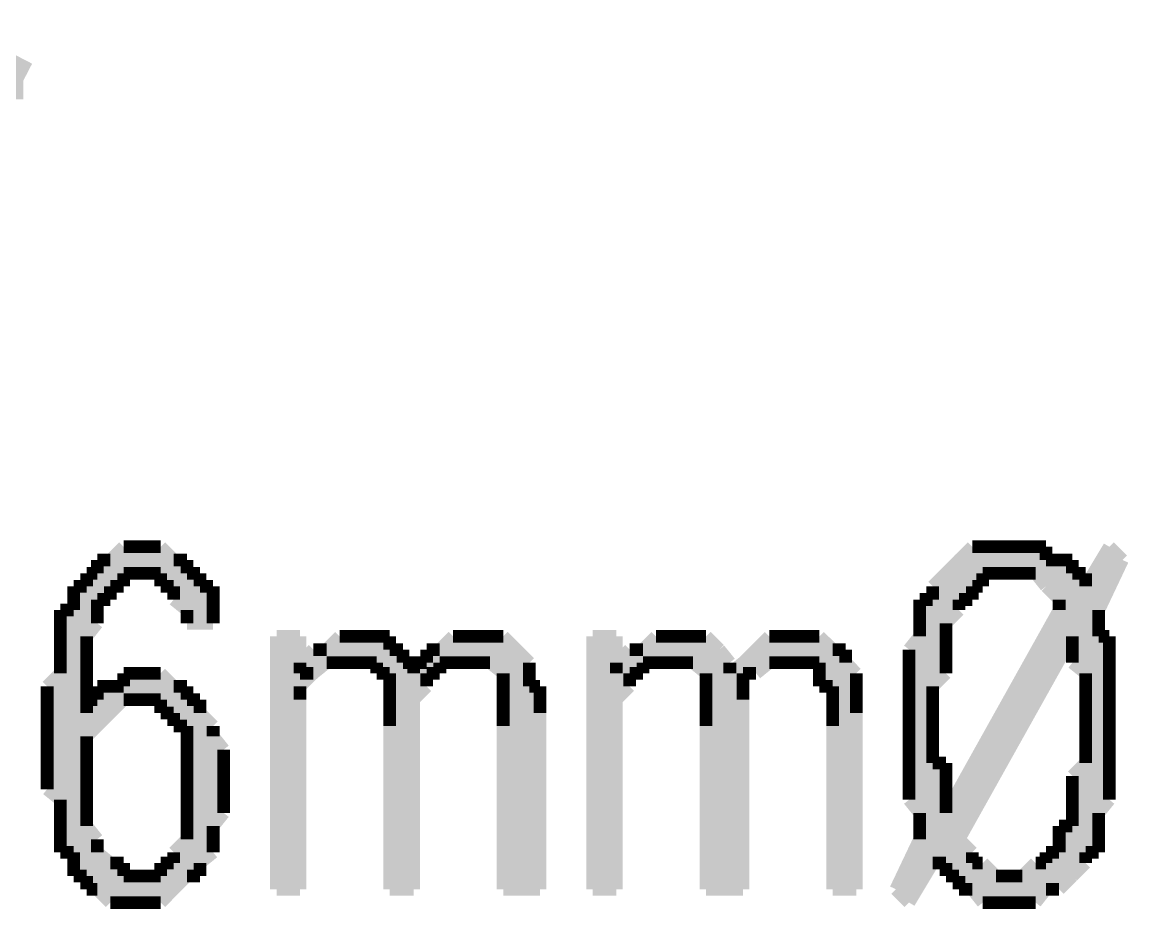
# Model space of a CAD drawing. Header units: millimetres. Extents: x 5 to 350, y 3 to 213.
# Drawn here: x 83.99 to 91.39, y 115.02 to 120.95 of the extents above; entities that cross this region are included whole.
import ezdxf

# ---------------------------------------------------------------- set-up
doc = ezdxf.new("R2010")
doc.units = ezdxf.units.MM
doc.layers.add('H', color=251, linetype='Continuous')
doc.layers.add('P', color=255, linetype='Continuous')

msp = doc.modelspace()

# ---------------------------------------------------------------- hatches: boundary and pattern name
at = {"layer": 'H', "linetype": 'Continuous'}
for points in [[(85.09, 116.928), (85.09, 117.016), (85.002, 117.087), (85.002, 117.175), (84.914, 117.175), (84.914, 117.263), (84.49, 117.263), (84.49, 117.352), (84.578, 117.352), (84.667, 117.44), (84.914, 117.44), (85.002, 117.352), (85.09, 117.352), (85.09, 117.263), (85.178, 117.263), (85.178, 117.175), (85.266, 117.175), (85.266, 116.928), (85.09, 116.928)], [(89.923, 115.058), (89.835, 115.147), (89.994, 115.482), (89.994, 115.658), (90.17, 115.658), (90.928, 117.016), (90.928, 117.087), (90.84, 117.175), (91.105, 117.175), (91.264, 117.44), (91.352, 117.352), (91.193, 117.016), (91.193, 116.84), (91.017, 116.84), (90.258, 115.482), (90.346, 115.394), (90.346, 115.323), (90.082, 115.323), (89.923, 115.058)], [(89.994, 115.658), (89.923, 115.746), (89.923, 116.752), (89.994, 116.84), (89.994, 117.087), (90.082, 117.087), (90.082, 117.175), (90.346, 117.44), (90.84, 117.44), (90.84, 117.352), (91.017, 117.352), (91.017, 117.263), (90.417, 117.263), (90.417, 117.175), (90.346, 117.175), (90.346, 117.087), (90.258, 117.087), (90.258, 117.016), (90.17, 116.928), (90.17, 116.593), (90.082, 116.505), (90.082, 115.993), (90.17, 115.993), (90.17, 115.658), (89.994, 115.658)], [(84.578, 115.058), (84.49, 115.147), (84.42, 115.147), (84.42, 115.235), (84.332, 115.235), (84.332, 115.394), (84.243, 115.394), (84.243, 115.746), (84.155, 115.817), (84.155, 116.505), (84.243, 116.593), (84.243, 117.016), (84.332, 117.016), (84.332, 117.175), (84.42, 117.175), (84.42, 117.263), (84.667, 117.263), (84.667, 117.175), (84.578, 117.175), (84.578, 117.087), (84.49, 117.087), (84.49, 116.928), (84.42, 116.84), (84.42, 116.328), (84.578, 116.328), (84.42, 116.17), (84.42, 115.57), (84.49, 115.482), (84.49, 115.394), (84.578, 115.323), (84.667, 115.323), (84.667, 115.235), (85.09, 115.235), (84.914, 115.058), (84.578, 115.058)], [(90.84, 117.175), (90.77, 117.263), (91.105, 117.263), (91.105, 117.175), (90.84, 117.175)], [(85.69, 115.147), (85.69, 116.84), (85.848, 116.84), (85.848, 116.593), (85.937, 116.593), (85.848, 116.505), (85.848, 115.147), (85.69, 115.147)], [(85.848, 116.593), (85.848, 116.664), (85.937, 116.752), (86.025, 116.752), (86.113, 116.84), (86.448, 116.84), (86.448, 116.752), (86.536, 116.752), (86.536, 116.664), (86.025, 116.664), (85.937, 116.593), (85.848, 116.593)], [(87.207, 115.147), (87.207, 116.593), (87.118, 116.664), (86.695, 116.664), (86.695, 116.752), (86.783, 116.752), (86.872, 116.84), (87.207, 116.84), (87.383, 116.664), (87.383, 116.505), (87.454, 116.505), (87.454, 115.147), (87.207, 115.147)], [(87.806, 115.147), (87.806, 116.84), (87.965, 116.84), (87.965, 116.593), (88.053, 116.593), (88.053, 116.505), (87.965, 116.417), (87.965, 115.147), (87.806, 115.147)], [(87.965, 116.593), (87.965, 116.664), (88.053, 116.752), (88.142, 116.752), (88.23, 116.84), (88.565, 116.84), (88.724, 116.664), (88.142, 116.664), (88.142, 116.593), (87.965, 116.593)], [(89.412, 115.147), (89.412, 116.505), (89.323, 116.505), (89.323, 116.664), (88.812, 116.664), (88.988, 116.84), (89.323, 116.84), (89.412, 116.752), (89.5, 116.752), (89.5, 116.664), (89.57, 116.593), (89.57, 115.147), (89.412, 115.147)], [(90.417, 115.058), (90.346, 115.147), (90.258, 115.147), (90.258, 115.235), (90.682, 115.235), (90.77, 115.323), (90.84, 115.323), (90.84, 115.394), (90.928, 115.394), (90.928, 115.57), (91.017, 115.57), (91.017, 115.905), (91.105, 115.993), (91.105, 116.593), (91.017, 116.664), (91.017, 116.84), (91.264, 116.84), (91.264, 115.746), (91.193, 115.658), (91.193, 115.394), (91.105, 115.394), (91.105, 115.323), (90.928, 115.147), (90.84, 115.147), (90.77, 115.058), (90.417, 115.058)], [(86.448, 115.147), (86.448, 116.593), (86.36, 116.593), (86.36, 116.664), (86.607, 116.664), (86.607, 116.593), (86.695, 116.593), (86.695, 116.505), (86.607, 116.417), (86.607, 115.147), (86.448, 115.147)], [(86.607, 116.593), (86.607, 116.664), (86.783, 116.664), (86.783, 116.593), (86.607, 116.593)], [(88.565, 115.147), (88.565, 116.593), (88.477, 116.664), (88.724, 116.664), (88.724, 116.593), (88.812, 116.593), (88.812, 115.147), (88.565, 115.147)], [(88.724, 116.593), (88.812, 116.664), (88.988, 116.664), (88.9, 116.593), (88.724, 116.593)], [(84.914, 115.235), (84.914, 115.323), (85.002, 115.323), (85.002, 115.394), (85.09, 115.482), (85.09, 116.24), (85.002, 116.24), (85.002, 116.328), (84.914, 116.328), (84.914, 116.417), (84.49, 116.417), (84.49, 116.505), (84.667, 116.505), (84.667, 116.593), (84.914, 116.593), (85.002, 116.505), (85.09, 116.505), (85.09, 116.417), (85.178, 116.417), (85.178, 116.328), (85.266, 116.24), (85.266, 116.17), (85.337, 116.082), (85.337, 115.658), (85.266, 115.57), (85.266, 115.394), (85.178, 115.323), (85.178, 115.235), (84.914, 115.235)], [(84.42, 116.328), (84.42, 116.417), (84.667, 116.417), (84.578, 116.328), (84.42, 116.328)], [(90.17, 115.235), (90.17, 115.323), (90.417, 115.323), (90.505, 115.235), (90.17, 115.235)]]:
    msp.add_hatch(color=256, dxfattribs=at).paths.add_polyline_path(points)

# ---------------------------------------------------------------- linework, layer by layer
at = {"layer": 'P'}
for points, const_width in [([(83.996, 120.562), (83.485, 120.826)], 0.254), ([(82.885, 120.562), (83.996, 120.562)], 0.254), ([(84.667, 117.44), (84.578, 117.352)], 0.085), ([(84.755, 117.44), (84.667, 117.44)], 0.085), ([(84.843, 117.44), (84.755, 117.44)], 0.085), ([(84.914, 117.44), (84.843, 117.44)], 0.085), ([(85.002, 117.352), (84.914, 117.44)], 0.085), ([(90.346, 117.44), (90.258, 117.352)], 0.085), ([(90.417, 117.44), (90.346, 117.44)], 0.085), ([(90.505, 117.44), (90.417, 117.44)], 0.085), ([(90.593, 117.44), (90.505, 117.44)], 0.085), ([(90.682, 117.44), (90.593, 117.44)], 0.085), ([(90.77, 117.44), (90.682, 117.44)], 0.085), ([(90.84, 117.44), (90.77, 117.44)], 0.085), ([(90.84, 117.352), (90.84, 117.44)], 0.085), ([(91.264, 117.44), (91.105, 117.175)], 0.085), ([(91.352, 117.352), (91.264, 117.44)], 0.085), ([(84.578, 117.352), (84.49, 117.352)], 0.085), ([(84.49, 117.352), (84.49, 117.263)], 0.085), ([(85.09, 117.352), (85.002, 117.352)], 0.085), ([(85.09, 117.263), (85.09, 117.352)], 0.085), ([(90.258, 117.352), (90.17, 117.263)], 0.085), ([(90.928, 117.352), (90.84, 117.352)], 0.085), ([(91.017, 117.352), (90.928, 117.352)], 0.085), ([(91.017, 117.263), (91.017, 117.352)], 0.085), ([(91.193, 117.016), (91.352, 117.352)], 0.085), ([(84.42, 117.263), (84.42, 117.175)], 0.085), ([(84.843, 117.263), (84.42, 117.263)], 0.085), ([(84.49, 117.263), (84.42, 117.263)], 0.085), ([(84.42, 117.263), (84.843, 117.263)], 0.085), ([(84.667, 117.175), (84.667, 117.263)], 0.085), ([(84.667, 117.263), (84.755, 117.263)], 0.085), ([(84.755, 117.263), (84.843, 117.263)], 0.085), ([(84.843, 117.263), (84.914, 117.263)], 0.085), ([(84.914, 117.263), (84.914, 117.175)], 0.085), ([(85.178, 117.263), (85.09, 117.263)], 0.085), ([(85.178, 117.175), (85.178, 117.263)], 0.085), ([(90.17, 117.263), (90.082, 117.175)], 0.085), ([(90.417, 117.175), (90.417, 117.263)], 0.085), ([(90.417, 117.263), (90.505, 117.263)], 0.085), ([(90.505, 117.263), (90.593, 117.263)], 0.085), ([(91.017, 117.263), (90.593, 117.263)], 0.085), ([(90.593, 117.263), (90.682, 117.263)], 0.085), ([(90.593, 117.263), (91.017, 117.263)], 0.085), ([(90.682, 117.263), (90.77, 117.263)], 0.085), ([(90.77, 117.263), (90.84, 117.175)], 0.085), ([(91.105, 117.263), (91.017, 117.263)], 0.085), ([(91.105, 117.175), (91.105, 117.263)], 0.085), ([(84.42, 117.175), (84.332, 117.175)], 0.085), ([(84.332, 117.175), (84.332, 117.087)], 0.085), ([(84.578, 117.087), (84.578, 117.175)], 0.085), ([(84.578, 117.175), (84.667, 117.175)], 0.085), ([(84.914, 117.175), (85.002, 117.175)], 0.085), ([(85.002, 117.175), (85.002, 117.087)], 0.085), ([(85.266, 117.175), (85.178, 117.175)], 0.085), ([(85.266, 117.087), (85.266, 117.175)], 0.085), ([(90.082, 117.175), (90.082, 117.087)], 0.085), ([(90.346, 117.087), (90.346, 117.175)], 0.085), ([(90.346, 117.175), (90.417, 117.175)], 0.085), ([(90.84, 117.175), (91.105, 117.175)], 0.085), ([(91.105, 117.175), (90.84, 117.175)], 0.085), ([(90.84, 117.175), (90.928, 117.087)], 0.085), ([(84.332, 117.087), (84.332, 117.016)], 0.085), ([(84.49, 117.016), (84.49, 117.087)], 0.085), ([(84.49, 117.087), (84.578, 117.087)], 0.085), ([(85.002, 117.087), (85.09, 117.016)], 0.085), ([(85.266, 117.016), (85.266, 117.087)], 0.085), ([(90.082, 117.087), (89.994, 117.087)], 0.085), ([(89.994, 117.087), (89.994, 117.016)], 0.085), ([(90.258, 117.016), (90.258, 117.087)], 0.085), ([(90.258, 117.087), (90.346, 117.087)], 0.085), ([(90.928, 117.087), (90.928, 117.016)], 0.085), ([(84.332, 117.016), (84.243, 117.016)], 0.085), ([(84.243, 117.016), (84.243, 116.928)], 0.085), ([(84.49, 116.928), (84.49, 117.016)], 0.085), ([(85.09, 117.016), (85.09, 116.928)], 0.085), ([(85.266, 116.928), (85.266, 117.016)], 0.085), ([(89.994, 117.016), (89.994, 116.928)], 0.085), ([(90.928, 117.016), (90.17, 115.658)], 0.085), ([(90.17, 116.928), (90.258, 117.016)], 0.085), ([(91.193, 116.928), (91.193, 117.016)], 0.085), ([(84.243, 116.928), (84.243, 116.84)], 0.085), ([(84.42, 116.84), (84.49, 116.928)], 0.085), ([(85.09, 116.928), (85.266, 116.928)], 0.085), ([(89.994, 116.928), (89.994, 116.84)], 0.085), ([(90.17, 116.84), (90.17, 116.928)], 0.085), ([(91.193, 116.84), (91.193, 116.928)], 0.085), ([(84.243, 116.84), (84.243, 116.752)], 0.085), ([(84.42, 116.752), (84.42, 116.84)], 0.085), ([(85.848, 116.84), (85.69, 116.84)], 0.085), ([(85.69, 116.84), (85.69, 115.147)], 0.085), ([(85.848, 116.593), (85.848, 116.84)], 0.085), ([(86.113, 116.84), (86.025, 116.752)], 0.085), ([(86.184, 116.84), (86.113, 116.84)], 0.085), ([(86.272, 116.84), (86.184, 116.84)], 0.085), ([(86.36, 116.84), (86.272, 116.84)], 0.085), ([(86.272, 116.84), (86.272, 116.84)], 0.085), ([(86.448, 116.84), (86.36, 116.84)], 0.085), ([(86.448, 116.752), (86.448, 116.84)], 0.085), ([(86.872, 116.84), (86.783, 116.752)], 0.085), ([(86.96, 116.84), (86.872, 116.84)], 0.085), ([(87.03, 116.84), (86.96, 116.84)], 0.085), ([(87.118, 116.84), (87.03, 116.84)], 0.085), ([(87.207, 116.84), (87.118, 116.84)], 0.085), ([(87.295, 116.752), (87.207, 116.84)], 0.085), ([(87.965, 116.84), (87.806, 116.84)], 0.085), ([(87.806, 116.84), (87.806, 115.147)], 0.085), ([(87.965, 116.593), (87.965, 116.84)], 0.085), ([(88.23, 116.84), (88.142, 116.752)], 0.085), ([(88.3, 116.84), (88.23, 116.84)], 0.085), ([(88.388, 116.84), (88.3, 116.84)], 0.085), ([(88.477, 116.84), (88.388, 116.84)], 0.085), ([(88.565, 116.84), (88.477, 116.84)], 0.085), ([(88.477, 116.84), (88.477, 116.84)], 0.085), ([(88.653, 116.752), (88.565, 116.84)], 0.085), ([(88.988, 116.84), (88.9, 116.752)], 0.085), ([(89.076, 116.84), (88.988, 116.84)], 0.085), ([(89.147, 116.84), (89.076, 116.84)], 0.085), ([(89.235, 116.84), (89.147, 116.84)], 0.085), ([(89.323, 116.84), (89.235, 116.84)], 0.085), ([(89.412, 116.752), (89.323, 116.84)], 0.085), ([(89.994, 116.84), (89.923, 116.752)], 0.085), ([(90.17, 116.752), (90.17, 116.84)], 0.085), ([(90.258, 115.482), (91.017, 116.84)], 0.085), ([(91.193, 116.84), (91.017, 116.84)], 0.085), ([(91.017, 116.84), (91.017, 116.752)], 0.085), ([(91.017, 116.84), (91.193, 116.84)], 0.085), ([(91.264, 116.84), (91.193, 116.84)], 0.085), ([(91.264, 116.752), (91.264, 116.84)], 0.085), ([(84.243, 116.752), (84.243, 116.664)], 0.085), ([(84.42, 116.664), (84.42, 116.752)], 0.085), ([(85.937, 116.752), (85.848, 116.664)], 0.085), ([(86.025, 116.752), (85.937, 116.752)], 0.085), ([(86.536, 116.752), (86.448, 116.752)], 0.085), ([(86.536, 116.664), (86.536, 116.752)], 0.085), ([(86.783, 116.752), (86.695, 116.752)], 0.085), ([(86.695, 116.752), (86.695, 116.664)], 0.085), ([(87.383, 116.664), (87.295, 116.752)], 0.085), ([(88.053, 116.752), (87.965, 116.664)], 0.085), ([(88.142, 116.752), (88.053, 116.752)], 0.085), ([(88.724, 116.664), (88.653, 116.752)], 0.085), ([(88.9, 116.752), (88.812, 116.664)], 0.085), ([(89.5, 116.752), (89.412, 116.752)], 0.085), ([(89.5, 116.664), (89.5, 116.752)], 0.085), ([(89.923, 116.752), (89.923, 116.664)], 0.085), ([(90.17, 116.664), (90.17, 116.752)], 0.085), ([(91.017, 116.752), (91.017, 116.664)], 0.085), ([(91.264, 116.664), (91.264, 116.752)], 0.085), ([(84.243, 116.664), (84.243, 116.593)], 0.085), ([(84.42, 116.593), (84.42, 116.664)], 0.085), ([(85.848, 116.664), (85.848, 116.593)], 0.085), ([(85.937, 116.593), (86.025, 116.664)], 0.085), ([(86.025, 116.664), (86.113, 116.664)], 0.085), ([(86.113, 116.664), (86.184, 116.664)], 0.085), ([(86.536, 116.664), (86.184, 116.664)], 0.085), ([(86.184, 116.664), (86.272, 116.664)], 0.085), ([(86.184, 116.664), (86.536, 116.664)], 0.085), ([(86.272, 116.664), (86.36, 116.664)], 0.085), ([(86.36, 116.664), (86.36, 116.593)], 0.085), ([(86.607, 116.664), (86.536, 116.664)], 0.085), ([(86.607, 116.593), (86.607, 116.664)], 0.085), ([(86.695, 116.664), (86.607, 116.664)], 0.085), ([(86.607, 116.664), (86.607, 116.593)], 0.085), ([(86.96, 116.664), (86.695, 116.664)], 0.085), ([(86.695, 116.664), (86.96, 116.664)], 0.085), ([(86.783, 116.593), (86.783, 116.664)], 0.085), ([(86.783, 116.664), (86.872, 116.664)], 0.085), ([(86.872, 116.664), (86.96, 116.664)], 0.085), ([(86.96, 116.664), (86.96, 116.664)], 0.085), ([(86.96, 116.664), (87.03, 116.664)], 0.085), ([(87.03, 116.664), (87.118, 116.664)], 0.085), ([(87.118, 116.664), (87.207, 116.593)], 0.085), ([(87.383, 116.593), (87.383, 116.664)], 0.085), ([(87.965, 116.664), (87.965, 116.593)], 0.085), ([(88.142, 116.593), (88.142, 116.664)], 0.085), ([(88.142, 116.664), (88.23, 116.664)], 0.085), ([(88.23, 116.664), (88.3, 116.664)], 0.085), ([(88.724, 116.664), (88.3, 116.664)], 0.085), ([(88.3, 116.664), (88.388, 116.664)], 0.085), ([(88.3, 116.664), (88.724, 116.664)], 0.085), ([(88.388, 116.664), (88.477, 116.664)], 0.085), ([(88.477, 116.664), (88.565, 116.593)], 0.085), ([(88.724, 116.593), (88.724, 116.664)], 0.085), ([(88.724, 116.664), (88.724, 116.664)], 0.085), ([(88.812, 116.664), (88.724, 116.593)], 0.085), ([(89.147, 116.664), (88.812, 116.664)], 0.085), ([(88.812, 116.664), (89.147, 116.664)], 0.085), ([(88.9, 116.593), (88.988, 116.664)], 0.085), ([(88.988, 116.664), (89.076, 116.664)], 0.085), ([(89.076, 116.664), (89.147, 116.664)], 0.085), ([(89.147, 116.664), (89.235, 116.664)], 0.085), ([(89.235, 116.664), (89.323, 116.664)], 0.085), ([(89.323, 116.664), (89.323, 116.593)], 0.085), ([(89.57, 116.593), (89.5, 116.664)], 0.085), ([(89.923, 116.664), (89.923, 116.593)], 0.085), ([(90.17, 116.593), (90.17, 116.664)], 0.085), ([(91.017, 116.664), (91.105, 116.593)], 0.085), ([(91.264, 116.593), (91.264, 116.664)], 0.085), ([(84.243, 116.593), (84.155, 116.505)], 0.085), ([(84.42, 116.505), (84.42, 116.593)], 0.085), ([(84.755, 116.593), (84.667, 116.593)], 0.085), ([(84.667, 116.593), (84.667, 116.505)], 0.085), ([(84.843, 116.593), (84.755, 116.593)], 0.085), ([(84.914, 116.593), (84.843, 116.593)], 0.085), ([(85.002, 116.505), (84.914, 116.593)], 0.085), ([(85.848, 116.505), (85.937, 116.593)], 0.085), ([(85.937, 116.593), (85.848, 116.593)], 0.085), ([(85.848, 116.593), (85.937, 116.593)], 0.085), ([(86.36, 116.593), (86.448, 116.593)], 0.085), ([(86.448, 116.593), (86.448, 116.505)], 0.085), ([(86.783, 116.593), (86.607, 116.593)], 0.085), ([(86.607, 116.593), (86.783, 116.593)], 0.085), ([(86.695, 116.505), (86.695, 116.593)], 0.085), ([(86.695, 116.593), (86.783, 116.593)], 0.085), ([(87.207, 116.593), (87.207, 116.505)], 0.085), ([(87.383, 116.505), (87.383, 116.593)], 0.085), ([(88.142, 116.593), (87.965, 116.593)], 0.085), ([(87.965, 116.593), (88.142, 116.593)], 0.085), ([(88.053, 116.505), (88.053, 116.593)], 0.085), ([(88.053, 116.593), (88.142, 116.593)], 0.085), ([(88.565, 116.593), (88.565, 116.505)], 0.085), ([(88.9, 116.593), (88.724, 116.593)], 0.085), ([(88.724, 116.593), (88.9, 116.593)], 0.085), ([(88.812, 116.505), (88.812, 116.593)], 0.085), ([(88.812, 116.593), (88.9, 116.593)], 0.085), ([(89.323, 116.593), (89.323, 116.505)], 0.085), ([(89.57, 116.505), (89.57, 116.593)], 0.085), ([(89.923, 116.593), (89.923, 116.505)], 0.085), ([(90.082, 116.505), (90.17, 116.593)], 0.085), ([(91.105, 116.593), (91.105, 116.505)], 0.085), ([(91.264, 116.505), (91.264, 116.593)], 0.085), ([(84.155, 116.505), (84.155, 116.417)], 0.085), ([(84.42, 116.417), (84.42, 116.505)], 0.085), ([(84.578, 116.505), (84.49, 116.505)], 0.085), ([(84.49, 116.505), (84.49, 116.417)], 0.085), ([(84.667, 116.505), (84.578, 116.505)], 0.085), ([(85.09, 116.505), (85.002, 116.505)], 0.085), ([(85.09, 116.417), (85.09, 116.505)], 0.085), ([(85.848, 116.417), (85.848, 116.505)], 0.085), ([(86.448, 116.505), (86.448, 116.417)], 0.085), ([(86.607, 116.417), (86.695, 116.505)], 0.085), ([(87.207, 116.505), (87.207, 116.417)], 0.085), ([(87.454, 116.505), (87.383, 116.505)], 0.085), ([(87.454, 116.417), (87.454, 116.505)], 0.085), ([(87.965, 116.417), (88.053, 116.505)], 0.085), ([(88.565, 116.505), (88.565, 116.417)], 0.085), ([(88.812, 116.417), (88.812, 116.505)], 0.085), ([(89.323, 116.505), (89.412, 116.505)], 0.085), ([(89.412, 116.505), (89.412, 116.417)], 0.085), ([(89.57, 116.417), (89.57, 116.505)], 0.085), ([(89.923, 116.505), (89.923, 116.417)], 0.085), ([(90.082, 116.417), (90.082, 116.505)], 0.085), ([(91.105, 116.505), (91.105, 116.417)], 0.085), ([(91.264, 116.417), (91.264, 116.505)], 0.085), ([(84.155, 116.417), (84.155, 116.328)], 0.085), ([(84.49, 116.417), (84.42, 116.417)], 0.085), ([(84.42, 116.417), (84.42, 116.328)], 0.085), ([(84.42, 116.328), (84.42, 116.417)], 0.085), ([(84.755, 116.417), (84.49, 116.417)], 0.085), ([(84.49, 116.417), (84.755, 116.417)], 0.085), ([(84.578, 116.328), (84.667, 116.417)], 0.085), ([(84.667, 116.417), (84.755, 116.417)], 0.085), ([(84.755, 116.417), (84.843, 116.417)], 0.085), ([(84.843, 116.417), (84.914, 116.417)], 0.085), ([(84.914, 116.417), (84.914, 116.328)], 0.085), ([(85.178, 116.417), (85.09, 116.417)], 0.085), ([(85.178, 116.328), (85.178, 116.417)], 0.085), ([(85.848, 115.147), (85.848, 116.417)], 0.085), ([(86.448, 116.417), (86.448, 116.328)], 0.085), ([(86.607, 115.147), (86.607, 116.417)], 0.085), ([(87.207, 116.417), (87.207, 116.328)], 0.085), ([(87.454, 116.328), (87.454, 116.417)], 0.085), ([(87.965, 115.147), (87.965, 116.417)], 0.085), ([(88.565, 116.417), (88.565, 116.328)], 0.085), ([(88.812, 115.147), (88.812, 116.417)], 0.085), ([(89.412, 116.417), (89.412, 116.328)], 0.085), ([(89.57, 116.328), (89.57, 116.417)], 0.085), ([(89.923, 116.417), (89.923, 116.328)], 0.085), ([(90.082, 116.328), (90.082, 116.417)], 0.085), ([(91.105, 116.417), (91.105, 116.328)], 0.085), ([(91.264, 116.328), (91.264, 116.417)], 0.085), ([(84.155, 116.328), (84.155, 116.24)], 0.085), ([(84.42, 116.328), (84.578, 116.328)], 0.085), ([(84.578, 116.328), (84.42, 116.328)], 0.085), ([(84.49, 116.24), (84.578, 116.328)], 0.085), ([(84.914, 116.328), (85.002, 116.328)], 0.085), ([(85.002, 116.328), (85.002, 116.24)], 0.085), ([(85.266, 116.24), (85.178, 116.328)], 0.085), ([(86.448, 116.328), (86.448, 116.24)], 0.085), ([(87.207, 116.328), (87.207, 116.24)], 0.085), ([(87.454, 115.147), (87.454, 116.328)], 0.085), ([(88.565, 116.328), (88.565, 116.24)], 0.085), ([(89.412, 116.328), (89.412, 116.24)], 0.085), ([(89.57, 115.147), (89.57, 116.328)], 0.085), ([(89.923, 116.328), (89.923, 116.24)], 0.085), ([(90.082, 116.24), (90.082, 116.328)], 0.085), ([(91.105, 116.328), (91.105, 116.24)], 0.085), ([(91.264, 116.24), (91.264, 116.328)], 0.085), ([(84.155, 116.24), (84.155, 116.17)], 0.085), ([(84.42, 116.17), (84.49, 116.24)], 0.085), ([(85.002, 116.24), (85.09, 116.24)], 0.085), ([(85.09, 116.24), (85.09, 116.17)], 0.085), ([(85.266, 116.17), (85.266, 116.24)], 0.085), ([(86.448, 116.24), (86.448, 115.147)], 0.085), ([(87.207, 116.24), (87.207, 115.147)], 0.085), ([(88.565, 116.24), (88.565, 115.147)], 0.085), ([(89.412, 116.24), (89.412, 115.147)], 0.085), ([(89.923, 116.24), (89.923, 116.17)], 0.085), ([(90.082, 116.17), (90.082, 116.24)], 0.085), ([(91.105, 116.24), (91.105, 116.17)], 0.085), ([(91.264, 116.17), (91.264, 116.24)], 0.085), ([(84.155, 116.17), (84.155, 116.082)], 0.085), ([(84.42, 116.082), (84.42, 116.17)], 0.085), ([(85.09, 116.17), (85.09, 116.082)], 0.085), ([(85.337, 116.082), (85.266, 116.17)], 0.085), ([(89.923, 116.17), (89.923, 116.082)], 0.085), ([(90.082, 116.082), (90.082, 116.17)], 0.085), ([(91.105, 116.17), (91.105, 116.082)], 0.085), ([(91.264, 116.082), (91.264, 116.17)], 0.085), ([(84.155, 116.082), (84.155, 115.993)], 0.085), ([(84.42, 115.993), (84.42, 116.082)], 0.085), ([(85.09, 116.082), (85.09, 115.993)], 0.085), ([(85.337, 115.993), (85.337, 116.082)], 0.085), ([(89.923, 116.082), (89.923, 115.993)], 0.085), ([(90.082, 115.993), (90.082, 116.082)], 0.085), ([(91.105, 116.082), (91.105, 115.993)], 0.085), ([(91.264, 115.993), (91.264, 116.082)], 0.085), ([(84.155, 115.993), (84.155, 115.905)], 0.085), ([(84.42, 115.905), (84.42, 115.993)], 0.085), ([(85.09, 115.993), (85.09, 115.905)], 0.085), ([(85.337, 115.905), (85.337, 115.993)], 0.085), ([(89.923, 115.993), (89.923, 115.905)], 0.085), ([(90.17, 115.993), (90.082, 115.993)], 0.085), ([(90.17, 115.905), (90.17, 115.993)], 0.085), ([(91.105, 115.993), (91.017, 115.905)], 0.085), ([(91.264, 115.905), (91.264, 115.993)], 0.085), ([(84.155, 115.905), (84.155, 115.817)], 0.085), ([(84.42, 115.817), (84.42, 115.905)], 0.085), ([(85.09, 115.905), (85.09, 115.817)], 0.085), ([(85.337, 115.817), (85.337, 115.905)], 0.085), ([(89.923, 115.905), (89.923, 115.817)], 0.085), ([(90.17, 115.817), (90.17, 115.905)], 0.085), ([(91.017, 115.905), (91.017, 115.817)], 0.085), ([(91.264, 115.817), (91.264, 115.905)], 0.085), ([(84.155, 115.817), (84.243, 115.746)], 0.085), ([(84.42, 115.746), (84.42, 115.817)], 0.085), ([(85.09, 115.817), (85.09, 115.746)], 0.085), ([(85.337, 115.746), (85.337, 115.817)], 0.085), ([(89.923, 115.817), (89.923, 115.746)], 0.085), ([(90.17, 115.746), (90.17, 115.817)], 0.085), ([(91.017, 115.817), (91.017, 115.746)], 0.085), ([(91.264, 115.746), (91.264, 115.817)], 0.085), ([(84.243, 115.746), (84.243, 115.658)], 0.085), ([(84.42, 115.658), (84.42, 115.746)], 0.085), ([(85.09, 115.746), (85.09, 115.658)], 0.085), ([(85.337, 115.658), (85.337, 115.746)], 0.085), ([(89.923, 115.746), (89.994, 115.658)], 0.085), ([(90.17, 115.658), (90.17, 115.746)], 0.085), ([(91.017, 115.746), (91.017, 115.658)], 0.085), ([(91.193, 115.658), (91.264, 115.746)], 0.085), ([(84.243, 115.658), (84.243, 115.57)], 0.085), ([(84.42, 115.57), (84.42, 115.658)], 0.085), ([(85.09, 115.658), (85.09, 115.57)], 0.085), ([(85.266, 115.57), (85.337, 115.658)], 0.085), ([(90.17, 115.658), (89.994, 115.658)], 0.085), ([(89.994, 115.658), (89.994, 115.57)], 0.085), ([(89.994, 115.658), (90.17, 115.658)], 0.085), ([(91.017, 115.658), (91.017, 115.57)], 0.085), ([(91.193, 115.57), (91.193, 115.658)], 0.085), ([(84.243, 115.57), (84.243, 115.482)], 0.085), ([(84.49, 115.482), (84.42, 115.57)], 0.085), ([(85.09, 115.57), (85.09, 115.482)], 0.085), ([(85.266, 115.482), (85.266, 115.57)], 0.085), ([(89.994, 115.57), (89.994, 115.482)], 0.085), ([(91.017, 115.57), (90.928, 115.57)], 0.085), ([(90.928, 115.57), (90.928, 115.482)], 0.085), ([(91.193, 115.482), (91.193, 115.57)], 0.085), ([(84.243, 115.482), (84.243, 115.394)], 0.085), ([(84.49, 115.394), (84.49, 115.482)], 0.085), ([(85.09, 115.482), (85.002, 115.394)], 0.085), ([(85.266, 115.394), (85.266, 115.482)], 0.085), ([(89.994, 115.482), (89.835, 115.147)], 0.085), ([(90.346, 115.394), (90.258, 115.482)], 0.085), ([(90.928, 115.482), (90.928, 115.394)], 0.085), ([(91.193, 115.394), (91.193, 115.482)], 0.085), ([(84.243, 115.394), (84.332, 115.394)], 0.085), ([(84.332, 115.394), (84.332, 115.323)], 0.085), ([(84.578, 115.323), (84.49, 115.394)], 0.085), ([(85.002, 115.394), (85.002, 115.323)], 0.085), ([(85.178, 115.323), (85.266, 115.394)], 0.085), ([(90.346, 115.323), (90.346, 115.394)], 0.085), ([(90.928, 115.394), (90.84, 115.394)], 0.085), ([(90.84, 115.394), (90.84, 115.323)], 0.085), ([(91.105, 115.323), (91.105, 115.394)], 0.085), ([(91.105, 115.394), (91.193, 115.394)], 0.085), ([(84.332, 115.323), (84.332, 115.235)], 0.085), ([(84.667, 115.323), (84.578, 115.323)], 0.085), ([(84.667, 115.235), (84.667, 115.323)], 0.085), ([(85.002, 115.323), (84.914, 115.323)], 0.085), ([(84.914, 115.323), (84.914, 115.235)], 0.085), ([(85.178, 115.235), (85.178, 115.323)], 0.085), ([(89.923, 115.058), (90.082, 115.323)], 0.085), ([(90.417, 115.323), (90.082, 115.323)], 0.085), ([(90.082, 115.323), (90.17, 115.323)], 0.085), ([(90.082, 115.323), (90.417, 115.323)], 0.085), ([(90.17, 115.323), (90.17, 115.235)], 0.085), ([(90.417, 115.323), (90.346, 115.323)], 0.085), ([(90.505, 115.235), (90.417, 115.323)], 0.085), ([(90.417, 115.323), (90.417, 115.323)], 0.085), ([(90.77, 115.323), (90.682, 115.235)], 0.085), ([(90.84, 115.323), (90.77, 115.323)], 0.085), ([(91.017, 115.235), (91.105, 115.323)], 0.085), ([(84.332, 115.235), (84.42, 115.235)], 0.085), ([(84.42, 115.235), (84.42, 115.147)], 0.085), ([(84.755, 115.235), (84.667, 115.235)], 0.085), ([(84.843, 115.235), (84.755, 115.235)], 0.085), ([(84.755, 115.235), (85.178, 115.235)], 0.085), ([(85.178, 115.235), (84.755, 115.235)], 0.085), ([(84.914, 115.235), (84.843, 115.235)], 0.085), ([(85.002, 115.147), (85.09, 115.235)], 0.085), ([(85.09, 115.235), (85.178, 115.235)], 0.085), ([(90.17, 115.235), (90.593, 115.235)], 0.085), ([(90.593, 115.235), (90.17, 115.235)], 0.085), ([(90.17, 115.235), (90.258, 115.235)], 0.085), ([(90.258, 115.235), (90.258, 115.147)], 0.085), ([(90.593, 115.235), (90.505, 115.235)], 0.085), ([(90.682, 115.235), (90.593, 115.235)], 0.085), ([(90.928, 115.147), (91.017, 115.235)], 0.085), ([(84.42, 115.147), (84.49, 115.147)], 0.085), ([(84.49, 115.147), (84.578, 115.058)], 0.085), ([(84.914, 115.058), (85.002, 115.147)], 0.085), ([(85.69, 115.147), (85.848, 115.147)], 0.085), ([(86.448, 115.147), (86.607, 115.147)], 0.085), ([(87.207, 115.147), (87.454, 115.147)], 0.085), ([(87.806, 115.147), (87.965, 115.147)], 0.085), ([(88.565, 115.147), (88.812, 115.147)], 0.085), ([(89.412, 115.147), (89.57, 115.147)], 0.085), ([(89.835, 115.147), (89.923, 115.058)], 0.085), ([(90.258, 115.147), (90.346, 115.147)], 0.085), ([(90.346, 115.147), (90.417, 115.058)], 0.085), ([(90.77, 115.058), (90.84, 115.147)], 0.085), ([(90.84, 115.147), (90.928, 115.147)], 0.085), ([(84.578, 115.058), (84.667, 115.058)], 0.085), ([(84.667, 115.058), (84.755, 115.058)], 0.085), ([(84.755, 115.058), (84.843, 115.058)], 0.085), ([(84.843, 115.058), (84.914, 115.058)], 0.085), ([(90.417, 115.058), (90.505, 115.058)], 0.085), ([(90.505, 115.058), (90.593, 115.058)], 0.085), ([(90.593, 115.058), (90.682, 115.058)], 0.085), ([(90.682, 115.058), (90.77, 115.058)], 0.085)]:
    msp.add_lwpolyline(points, dxfattribs=dict(at, const_width=const_width))

doc.saveas('drawing.dxf')
